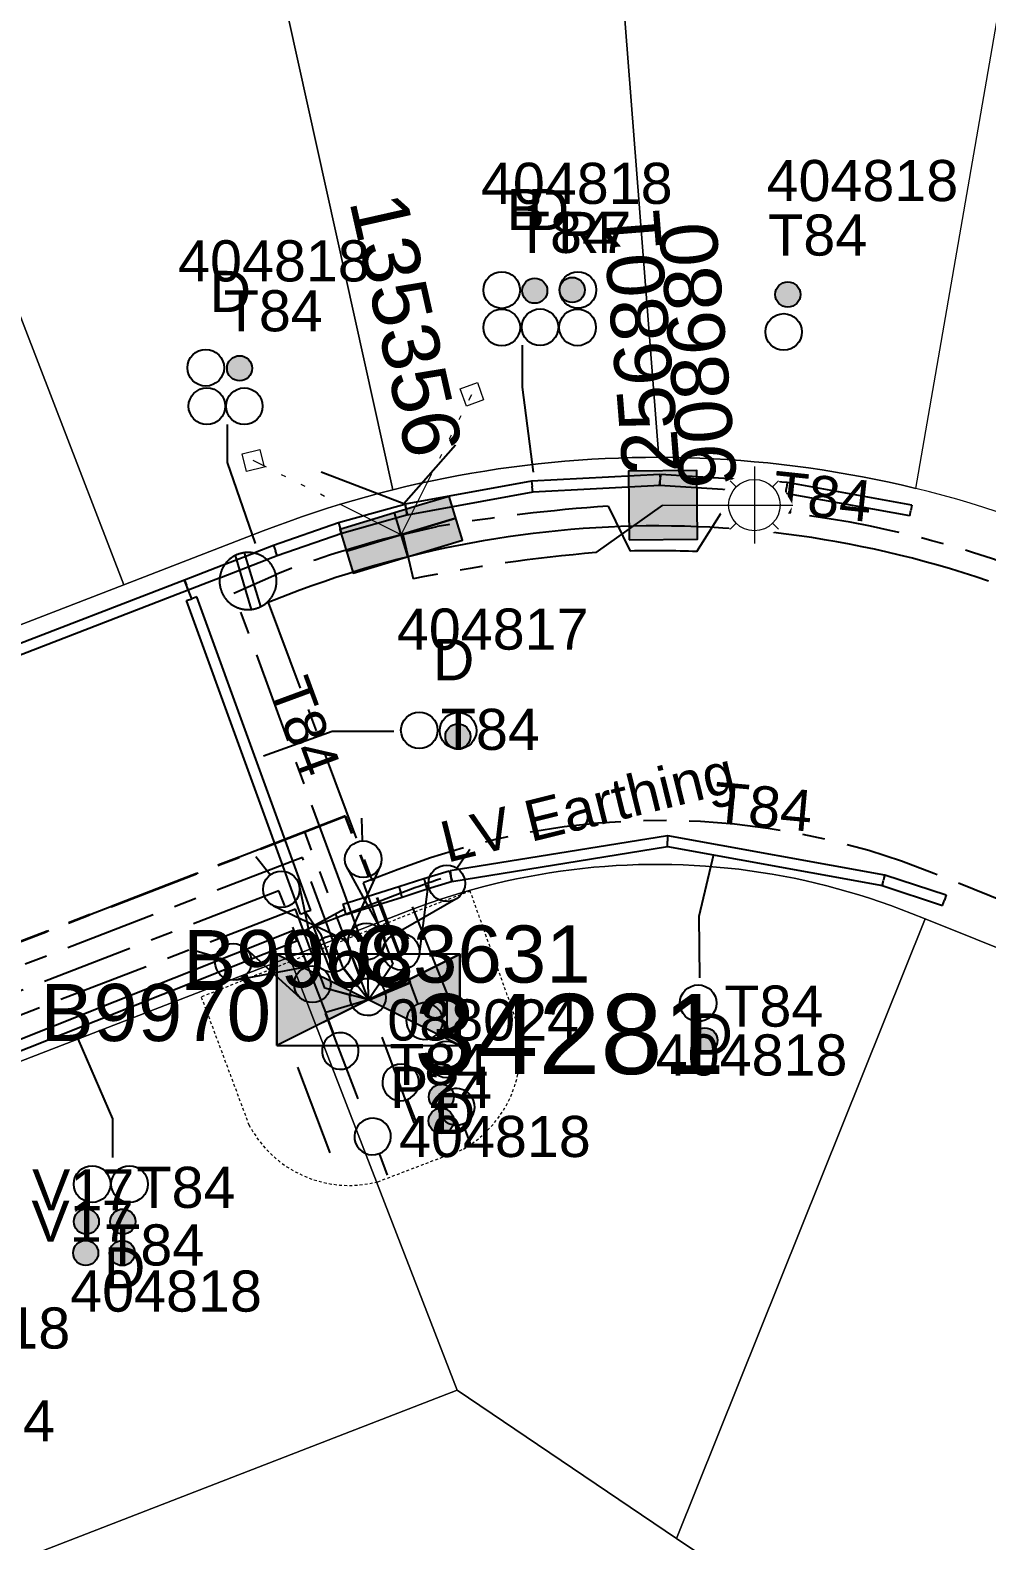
# Model space of a CAD drawing. Header units: metres. Extents: x 0 to 311631, y 0 to 6270612.
# Drawn here: x 311256.8 to 311298.6, y 6269902.9 to 6269969 of the extents above; entities that cross this region are included whole.
import ezdxf
from ezdxf.enums import TextEntityAlignment as Align

# ---------------------------------------------------------------- set-up
doc = ezdxf.new("R2010")
doc.units = ezdxf.units.M
for name, pattern in [('Cable Exist UG', [7, 4, -1, 1, -1]), ('DASHED', [19.05, 12.7, -6.35]), ('HIDDEN2', [0.1875, 0.125, -0.0625]), ('PHANTOMX2', [6.6, 3, -0.75, 0.2, -0.75, 0.2, -0.75, 0.2, -0.75])]:
    doc.linetypes.add(name, pattern=pattern)
doc.layers.get('0').update_dxf_attribs({"color": 6})
for name, color, linetype, lineweight in [('_User Miscellaneous1', 30, 'Continuous', 13), ('_User_HV_Exist', 1, 'Continuous', 35), ('Cadastre Land Parcels_SP_EXT', 118, 'Continuous', 15), ('Cadastre Other Property_SP_EXT', 138, 'DASHED', 15), ('Cadastre Roads_SP_EXT', 218, 'Continuous', 15), ('Mains_HV_EXT', 13, 'Continuous', 25), ('Mains_LV_EXT', 163, 'Continuous', 25), ('Mains_LV_SL_EXT', 135, 'Continuous', 25), ('Services_SP_EXT', 42, 'PHANTOMX2', 20), ('Services_SP_MOD', 3, 'PHANTOMX2', 20)]:
    doc.layers.add(name, color=color, linetype=linetype, lineweight=lineweight)
for name, color, linetype in [('Duct_SP_EXT', 30, 'Continuous'), ('Equip_HV_EXT', 7, 'Continuous'), ('Equip_LV_EXT', 7, 'Continuous'), ('Sub_SP_EXT', 7, 'Continuous'), ('SupportsUG_SP_LV_EXT', 7, 'Continuous'), ('SupportsUG_SP_LV_SL_EXT', 7, 'Continuous'), ('Trench_SP_EXT', 7, 'Continuous')]:
    doc.layers.add(name, color=color, linetype=linetype)
doc.styles.add('COLUMN_LABEL', font='arial.ttf', dxfattribs={"height": 2})
doc.styles.add('iecARIAL', font='arial.ttf', dxfattribs={"height": 2})
doc.styles.add('POLE_LABEL', font='arial.ttf', dxfattribs={"height": 2})
doc.styles.add('SL_LABEL', font='arial.ttf', dxfattribs={"height": 2})
doc.styles.get("Standard").update_dxf_attribs({"font": 'arial.ttf'})
doc.styles.add('SWITCH_LABEL', font='arial.ttf', dxfattribs={"height": 2})
doc.linetypes.add('Cable E UG', pattern='A,5,-0.1,["E",Standard,S=1.5,R=0,X=0,Y=-0.75],-1.45', length=6.55)

# ---------------------------------------------------------------- blocks, each defined once
blk = doc.blocks.new('SUB_PADMOUNT_EXT')
at = {"ltscale": 10}
h = blk.add_hatch(color=256, dxfattribs=at)
h.dxf.hatch_style = 1
h.paths.add_polyline_path([(4, -2), (0, 0), (4, 2)])
h.paths.add_polyline_path([(-4, -2), (-4, 2), (0, 0)])
blk.add_line((4, 2), (-4, -2))
blk.add_lwpolyline([(-4, -2), (4, -2), (4, 2), (-4, 2)], close=True)
at = {"ltscale": 10, "flags": 128}
for points in [[(-4, -2), (-4, 2), (0, 0)], [(4, -2), (0, 0), (4, 2)]]:
    blk.add_lwpolyline(points, close=True, dxfattribs=at)
at = {"flags": 8}
blk.add_attdef('ASSET_NUM', text='', height=2.5, dxfattribs=at).set_placement((0, 5), align=Align.MIDDLE_CENTER)
for tag, flags, p in [('STREET_CODE', 9, (1.5, 0)), ('OPERATING_VOLTAGE', 9, (1.5, -0.4)), ('ORIENTATION', 9, (1.5, -0.6)), ('NO_PHASES', 9, (1.5, -0.2)), ('OWNED_BY', 9, (1.5, -0.8)), ('OPERATED_BY', 9, (1.5, -1)), ('CONSTRUCTED_VOLTAGE', 9, (1.5, -1.4)), ('MAINTAINED_BY', 9, (1.5, -1.2)), ('SECONDARY_VOLTAGE', 9, (1.5, -1.6)), ('STATE', 9, (1.5, -1.8)), ('PARENT', 9, (1.5, -2)), ('SUBSTATION_TYPE', 9, (1.5, -2.2)), ('USAGE', 9, (1.5, -2.4)), ('LEGEND', 9, (1.5, -2.6)), ('SUBURB', 9, (1.5, -2.8)), ('STREETNAME', 9, (1.5, -3)), ('LOCATION', 9, (1.5, -3.2)), ('NOTES', 9, (1.5, -3.4)), ('Z', 1, (1.5, -3.6))]:
    blk.add_attdef(tag, text='', height=0.2, dxfattribs=dict(flags=flags)).set_placement(p, align=Align.MIDDLE_LEFT)
blk = doc.blocks.new('COLUMN_EXT')
blk.add_hatch(color=256).paths.add_polyline_path([(1.5, -1.5), (1.5, 1.5), (-1.5, 1.5), (-1.5, -1.5)])
blk.add_lwpolyline([(1.5, 1.5), (-1.5, 1.5), (-1.5, -1.5), (1.5, -1.5)], close=True)
at = {"flags": 9}
for tag, p in [('NOTES', (-1.813, 2)), ('STREETNAME', (-1.813, 1.6)), ('LOCATION', (-1.813, 1.4)), ('SUBURB', (-1.813, 1.8)), ('OWNED_BY', (-1.813, 0.6)), ('LEGEND', (-1.813, 1.2)), ('USAGE', (-1.813, 1)), ('STATE', (-1.813, 0.8)), ('COLUMN_TYPE', (-1.813, 0.4))]:
    blk.add_attdef(tag, text='', height=0.2, rotation=180, dxfattribs=at).set_placement(p, align=Align.MIDDLE_LEFT)
at = {"flags": 1}
blk.add_attdef('Z', (-1.813, 2.351), '', height=0.2, rotation=180, dxfattribs=at)
at = {"flags": 9}
for tag, style, p in [('STRUCTURE_PLANT_NUMBER', 'POLE_LABEL', (-1.813, -0.031)), ('STREET_CODE', 'COLUMN_LABEL', (-1.813, 0.2))]:
    blk.add_attdef(tag, text='', height=0.2, rotation=180, dxfattribs=dict(at, style=style)).set_placement(p, align=Align.MIDDLE_LEFT)
at = {"style": 'COLUMN_LABEL', "width": 0.9, "flags": 8}
blk.add_attdef('ASSET_NUM', text='', height=2, rotation=270, dxfattribs=at).set_placement((2, -4), align=Align.MIDDLE_LEFT)
blk = doc.blocks.new('PILLAR_EXT')
blk.add_hatch(color=256).paths.add_polyline_path([(-2.5, 1), (-2.5, -1), (2.5, -1), (2.5, 1)])
for p, q in [((0, 1), (0, -1)), ((-2.5, 0), (2.5, 0))]:
    blk.add_line(p, q)
at = {"ltscale": 10}
blk.add_line((2.5, 0), (-2.5, 0), dxfattribs=at)
blk.add_lwpolyline([(-2.5, -1), (-1.25, -1), (1.25, -1), (2.5, -1), (2.5, 1), (-2.5, 1)], close=True)
at = {"width": 0.9, "flags": 8}
blk.add_attdef('ASSET_NUM', text='', height=2, rotation=90, dxfattribs=at).set_placement((-2, 4), align=Align.MIDDLE_LEFT)
for tag, p, flags in [('OWNED_BY', (0, -0.2), 9), ('STATE', (0, -0.4), 9), ('SUPPORT_TYPE', (0, -0.6), 9), ('USAGE', (0, -0.8), 9), ('LEGEND', (0, -1), 9), ('LOCATION', (0, -1.2), 9), ('NOTES', (0, -1.4), 9), ('STREETNAME', (0, -1.8), 9), ('SUBURB', (0, -2), 1), ('PARENT', (0, -1.6), 9)]:
    blk.add_attdef(tag, p, '', height=0.2, dxfattribs=dict(flags=flags))
blk = doc.blocks.new('DUCT_EXT')
blk.add_circle((0, 0.8), 0.8)
at = {"flags": 1}
blk.add_attdef('Z', (0, 0), '', height=0.2, dxfattribs=at)
at = {"flags": 9}
for tag, p in [('DUCT_CODE', (0, 0)), ('XSECT_TYPE', (0, -0.2)), ('STATE', (0, -0.6)), ('FB_REFERENCE', (0, -0.4)), ('NOTES', (0, -0.8))]:
    blk.add_attdef(tag, text='', height=0.2, dxfattribs=at).set_placement(p, align=Align.MIDDLE_LEFT)
blk = doc.blocks.new('CCP_EXT')
at = {"flags": 9}
for tag, p in [('OWNED_BY', (0, -1)), ('USAGE', (0, -1.2)), ('LEGEND', (0, -1.4)), ('STATE', (0, -1.8)), ('LIFE_SUPPORT', (0, -1.6)), ('NOTES', (0, -2))]:
    blk.add_attdef(tag, text='', height=0.2, dxfattribs=at).set_placement(p, align=Align.MIDDLE_LEFT)
blk.add_wipeout([(0, 0.566), (0.566, 0), (0, -0.566), (-0.566, 0)])
blk.add_lwpolyline([(-0.566, 0), (0, 0.566), (0.566, 0), (0, -0.566), (-0.566, 0)])
at = {"flags": 1}
blk.add_attdef('Z', (0, 0), '', height=0.2, dxfattribs=at)
at = {"flags": 9}
for tag, p in [('CCP_TYPE', (0, 0)), ('OPERATING_VOLTAGE', (0, -0.6)), ('CONSTRUCTED_VOLTAGE', (0, -0.2)), ('NO_PHASES', (0, -0.4)), ('ORIENTATION', (0, -0.8))]:
    blk.add_attdef(tag, text='', height=0.2, dxfattribs=at).set_placement(p, align=Align.MIDDLE_LEFT)
blk = doc.blocks.new('LV_UG_DFUSE_CLOSED_EXT')
for points in [[(5.04, 0.726), (2.156, -0.717)], [(5.049, -0.707), (2.156, 0.717)], [(1, 0), (0, 0)], [(6.2, 0.013), (7.2, 0.013)]]:
    blk.add_lwpolyline(points)
for centre in [(1.8, 0), (5.4, 0.011)]:
    blk.add_circle(centre, 0.8)
at = {"flags": 9}
for tag, p in [('ACTUAL_STATUS', (0, 0)), ('OPERATING_VOLTAGE', (0, -0.6)), ('CONSTRUCTED_VOLTAGE', (0, -0.2)), ('NO_PHASES', (0, -0.4)), ('ORIENTATION', (0, -0.8)), ('STATE', (0, -1)), ('SWITCH_TYPE', (0, -1.2)), ('USAGE', (0, -1.4)), ('NOTES', (0, -1.6))]:
    blk.add_attdef(tag, text='', height=0.2, dxfattribs=at).set_placement(p, align=Align.MIDDLE_LEFT)
at = {"flags": 1}
blk.add_attdef('Z', (0, 0), '', height=0.2, dxfattribs=at)
blk = doc.blocks.new('LV_UG_LINKS_CLOSED_EXT')
at = {"layer": 'Equip_LV_EXT'}
for tag, flags, p in [('ACTUAL_STATUS', 9, (3, -2)), ('OPERATING_VOLTAGE', 9, (3, -2.6)), ('CONSTRUCTED_VOLTAGE', 9, (3, -2.2)), ('NO_PHASES', 9, (3, -2.4)), ('ORIENTATION', 9, (3, -2.8)), ('STATE', 9, (3, -3)), ('SWITCH_TYPE', 9, (3, -3.2)), ('USAGE', 9, (3, -3.4)), ('OWNED_BY', 9, (3, -3.8)), ('OPERATED_BY', 9, (3, -4)), ('NOTES', 9, (3, -3.6)), ('TYPE', 9, (3, -4.6)), ('MAINTAINED_BY', 9, (3, -4.2)), ('NUMBER_OF_PHASES', 9, (3, -4.4)), ('Z', 1, (3, -4.8))]:
    blk.add_attdef(tag, text='', height=0.2, dxfattribs=dict(at, flags=flags)).set_placement(p, align=Align.MIDDLE_LEFT)
blk.add_wipeout([(4, 1.25), (3.969, 1.25), (3.939, 1.248), (3.908, 1.247), (3.877, 1.244), (3.847, 1.241), (3.817, 1.236), (3.786, 1.232), (3.756, 1.226), (3.726, 1.22), (3.696, 1.213), (3.667, 1.205), (3.637, 1.196), (3.608, 1.187), (3.579, 1.177), (3.55, 1.166), (3.522, 1.155), (3.493, 1.143), (3.466, 1.13), (3.438, 1.117), (3.411, 1.102), (3.384, 1.088), (3.357, 1.072), (3.331, 1.056), (3.306, 1.039), (3.28, 1.022), (3.255, 1.004), (3.231, 0.985), (3.207, 0.966), (3.184, 0.947), (3.161, 0.926), (3.138, 0.905), (3.116, 0.884), (3.095, 0.862), (3.074, 0.839), (3.053, 0.816), (3.034, 0.793), (3.015, 0.769), (2.996, 0.745), (2.978, 0.72), (2.961, 0.694), (2.944, 0.669), (2.928, 0.643), (2.912, 0.616), (2.898, 0.589), (2.883, 0.562), (2.87, 0.534), (2.857, 0.507), (2.845, 0.478), (2.834, 0.45), (2.823, 0.421), (2.813, 0.392), (2.804, 0.363), (2.795, 0.333), (2.787, 0.304), (2.78, 0.274), (2.774, 0.244), (2.768, 0.214), (2.764, 0.183), (2.759, 0.153), (2.756, 0.123), (2.753, 0.092), (2.752, 0.061), (2.75, 0.031), (2.75, 0), (2.75, -0.031), (2.752, -0.061), (2.753, -0.092), (2.756, -0.123), (2.759, -0.153), (2.764, -0.183), (2.768, -0.214), (2.774, -0.244), (2.78, -0.274), (2.787, -0.304), (2.795, -0.333), (2.804, -0.363), (2.813, -0.392), (2.823, -0.421), (2.834, -0.45), (2.845, -0.478), (2.857, -0.507), (2.87, -0.534), (2.883, -0.562), (2.898, -0.589), (2.912, -0.616), (2.928, -0.643), (2.944, -0.669), (2.961, -0.694), (2.978, -0.72), (2.996, -0.745), (3.015, -0.769), (3.034, -0.793), (3.053, -0.816), (3.074, -0.839), (3.095, -0.862), (3.116, -0.884), (3.138, -0.905), (3.161, -0.926), (3.184, -0.947), (3.207, -0.966), (3.231, -0.985), (3.255, -1.004), (3.28, -1.022), (3.306, -1.039), (3.331, -1.056), (3.357, -1.072), (3.384, -1.088), (3.411, -1.102), (3.438, -1.117), (3.466, -1.13), (3.493, -1.143), (3.522, -1.155), (3.55, -1.166), (3.579, -1.177), (3.608, -1.187), (3.637, -1.196), (3.667, -1.205), (3.696, -1.213), (3.726, -1.22), (3.756, -1.226), (3.786, -1.232), (3.817, -1.236), (3.847, -1.241), (3.877, -1.244), (3.908, -1.247), (3.939, -1.248), (3.969, -1.25), (4, -1.25), (4.031, -1.25), (4.061, -1.248), (4.092, -1.247), (4.123, -1.244), (4.153, -1.241), (4.183, -1.236), (4.214, -1.232), (4.244, -1.226), (4.274, -1.22), (4.304, -1.213), (4.333, -1.205), (4.363, -1.196), (4.392, -1.187), (4.421, -1.177), (4.45, -1.166), (4.478, -1.155), (4.507, -1.143), (4.534, -1.13), (4.562, -1.117), (4.589, -1.102), (4.616, -1.088), (4.643, -1.072), (4.669, -1.056), (4.694, -1.039), (4.72, -1.022), (4.745, -1.004), (4.769, -0.985), (4.793, -0.966), (4.816, -0.947), (4.839, -0.926), (4.862, -0.905), (4.884, -0.884), (4.905, -0.862), (4.926, -0.839), (4.947, -0.816), (4.966, -0.793), (4.985, -0.769), (5.004, -0.745), (5.022, -0.72), (5.039, -0.694), (5.056, -0.669), (5.072, -0.643), (5.088, -0.616), (5.102, -0.589), (5.117, -0.562), (5.13, -0.534), (5.143, -0.507), (5.155, -0.478), (5.166, -0.45), (5.177, -0.421), (5.187, -0.392), (5.196, -0.363), (5.205, -0.333), (5.213, -0.304), (5.22, -0.274), (5.226, -0.244), (5.232, -0.214), (5.236, -0.183), (5.241, -0.153), (5.244, -0.123), (5.247, -0.092), (5.248, -0.061), (5.25, -0.031), (5.25, 0), (5.25, 0.031), (5.248, 0.061), (5.247, 0.092), (5.244, 0.123), (5.241, 0.153), (5.236, 0.183), (5.232, 0.214), (5.226, 0.244), (5.22, 0.274), (5.213, 0.304), (5.205, 0.333), (5.196, 0.363), (5.187, 0.392), (5.177, 0.421), (5.166, 0.45), (5.155, 0.478), (5.143, 0.507), (5.13, 0.534), (5.117, 0.562), (5.102, 0.589), (5.088, 0.616), (5.072, 0.643), (5.056, 0.669), (5.039, 0.694), (5.022, 0.72), (5.004, 0.745), (4.985, 0.769), (4.966, 0.793), (4.947, 0.816), (4.926, 0.839), (4.905, 0.862), (4.884, 0.884), (4.862, 0.905), (4.839, 0.926), (4.816, 0.947), (4.793, 0.966), (4.769, 0.985), (4.745, 1.004), (4.72, 1.022), (4.694, 1.039), (4.669, 1.056), (4.643, 1.072), (4.616, 1.088), (4.589, 1.102), (4.562, 1.117), (4.534, 1.13), (4.507, 1.143), (4.478, 1.155), (4.45, 1.166), (4.421, 1.177), (4.392, 1.187), (4.363, 1.196), (4.333, 1.205), (4.304, 1.213), (4.274, 1.22), (4.244, 1.226), (4.214, 1.232), (4.183, 1.236), (4.153, 1.241), (4.123, 1.244), (4.092, 1.247), (4.061, 1.248), (4.031, 1.25)]).dxf.layer = 'Equip_LV_EXT'
for p, q in [((3.792, 1.232), (3.792, -1.232)), ((4.208, 1.232), (4.208, -1.232))]:
    blk.add_line(p, q, dxfattribs=at)
at = {"layer": 'Equip_LV_EXT', "flags": 128}
blk.add_lwpolyline([(4, 1.25), (3.969, 1.25), (3.939, 1.248), (3.908, 1.247), (3.877, 1.244), (3.847, 1.241), (3.817, 1.236), (3.786, 1.232), (3.756, 1.226), (3.726, 1.22), (3.696, 1.213), (3.667, 1.205), (3.637, 1.196), (3.608, 1.187), (3.579, 1.177), (3.55, 1.166), (3.522, 1.155), (3.493, 1.143), (3.466, 1.13), (3.438, 1.117), (3.411, 1.102), (3.384, 1.088), (3.357, 1.072), (3.331, 1.056), (3.306, 1.039), (3.28, 1.022), (3.255, 1.004), (3.231, 0.985), (3.207, 0.966), (3.184, 0.947), (3.161, 0.926), (3.138, 0.905), (3.116, 0.884), (3.095, 0.862), (3.074, 0.839), (3.053, 0.816), (3.034, 0.793), (3.015, 0.769), (2.996, 0.745), (2.978, 0.72), (2.961, 0.694), (2.944, 0.669), (2.928, 0.643), (2.912, 0.616), (2.898, 0.589), (2.883, 0.562), (2.87, 0.534), (2.857, 0.507), (2.845, 0.478), (2.834, 0.45), (2.823, 0.421), (2.813, 0.392), (2.804, 0.363), (2.795, 0.333), (2.787, 0.304), (2.78, 0.274), (2.774, 0.244), (2.768, 0.214), (2.764, 0.183), (2.759, 0.153), (2.756, 0.123), (2.753, 0.092), (2.752, 0.061), (2.75, 0.031), (2.75, 0), (2.75, -0.031), (2.752, -0.061), (2.753, -0.092), (2.756, -0.123), (2.759, -0.153), (2.764, -0.183), (2.768, -0.214), (2.774, -0.244), (2.78, -0.274), (2.787, -0.304), (2.795, -0.333), (2.804, -0.363), (2.813, -0.392), (2.823, -0.421), (2.834, -0.45), (2.845, -0.478), (2.857, -0.507), (2.87, -0.534), (2.883, -0.562), (2.898, -0.589), (2.912, -0.616), (2.928, -0.643), (2.944, -0.669), (2.961, -0.694), (2.978, -0.72), (2.996, -0.745), (3.015, -0.769), (3.034, -0.793), (3.053, -0.816), (3.074, -0.839), (3.095, -0.862), (3.116, -0.884), (3.138, -0.905), (3.161, -0.926), (3.184, -0.947), (3.207, -0.966), (3.231, -0.985), (3.255, -1.004), (3.28, -1.022), (3.306, -1.039), (3.331, -1.056), (3.357, -1.072), (3.384, -1.088), (3.411, -1.102), (3.438, -1.117), (3.466, -1.13), (3.493, -1.143), (3.522, -1.155), (3.55, -1.166), (3.579, -1.177), (3.608, -1.187), (3.637, -1.196), (3.667, -1.205), (3.696, -1.213), (3.726, -1.22), (3.756, -1.226), (3.786, -1.232), (3.817, -1.236), (3.847, -1.241), (3.877, -1.244), (3.908, -1.247), (3.939, -1.248), (3.969, -1.25), (4, -1.25), (4.031, -1.25), (4.061, -1.248), (4.092, -1.247), (4.123, -1.244), (4.153, -1.241), (4.183, -1.236), (4.214, -1.232), (4.244, -1.226), (4.274, -1.22), (4.304, -1.213), (4.333, -1.205), (4.363, -1.196), (4.392, -1.187), (4.421, -1.177), (4.45, -1.166), (4.478, -1.155), (4.507, -1.143), (4.534, -1.13), (4.562, -1.117), (4.589, -1.102), (4.616, -1.088), (4.643, -1.072), (4.669, -1.056), (4.694, -1.039), (4.72, -1.022), (4.745, -1.004), (4.769, -0.985), (4.793, -0.966), (4.816, -0.947), (4.839, -0.926), (4.862, -0.905), (4.884, -0.884), (4.905, -0.862), (4.926, -0.839), (4.947, -0.816), (4.966, -0.793), (4.985, -0.769), (5.004, -0.745), (5.022, -0.72), (5.039, -0.694), (5.056, -0.669), (5.072, -0.643), (5.088, -0.616), (5.102, -0.589), (5.117, -0.562), (5.13, -0.534), (5.143, -0.507), (5.155, -0.478), (5.166, -0.45), (5.177, -0.421), (5.187, -0.392), (5.196, -0.363), (5.205, -0.333), (5.213, -0.304), (5.22, -0.274), (5.226, -0.244), (5.232, -0.214), (5.236, -0.183), (5.241, -0.153), (5.244, -0.123), (5.247, -0.092), (5.248, -0.061), (5.25, -0.031), (5.25, 0), (5.25, 0.031), (5.248, 0.061), (5.247, 0.092), (5.244, 0.123), (5.241, 0.153), (5.236, 0.183), (5.232, 0.214), (5.226, 0.244), (5.22, 0.274), (5.213, 0.304), (5.205, 0.333), (5.196, 0.363), (5.187, 0.392), (5.177, 0.421), (5.166, 0.45), (5.155, 0.478), (5.143, 0.507), (5.13, 0.534), (5.117, 0.562), (5.102, 0.589), (5.088, 0.616), (5.072, 0.643), (5.056, 0.669), (5.039, 0.694), (5.022, 0.72), (5.004, 0.745), (4.985, 0.769), (4.966, 0.793), (4.947, 0.816), (4.926, 0.839), (4.905, 0.862), (4.884, 0.884), (4.862, 0.905), (4.839, 0.926), (4.816, 0.947), (4.793, 0.966), (4.769, 0.985), (4.745, 1.004), (4.72, 1.022), (4.694, 1.039), (4.669, 1.056), (4.643, 1.072), (4.616, 1.088), (4.589, 1.102), (4.562, 1.117), (4.534, 1.13), (4.507, 1.143), (4.478, 1.155), (4.45, 1.166), (4.421, 1.177), (4.392, 1.187), (4.363, 1.196), (4.333, 1.205), (4.304, 1.213), (4.274, 1.22), (4.244, 1.226), (4.214, 1.232), (4.183, 1.236), (4.153, 1.241), (4.123, 1.244), (4.092, 1.247), (4.061, 1.248), (4.031, 1.25)], close=True, dxfattribs=at)
blk = doc.blocks.new('SWG_HOLEC_SU_EXT')
blk.add_line((1.8, -2), (5.8, -2))
for points in [[(1.8, -0.8, 1), (1.8, 0.8, 1)], [(5.8, -0.8, 1), (5.8, 0.8, 1)]]:
    blk.add_lwpolyline(points, format="xyb", close=True)
for points in [[(1, 0), (0, 0)], [(6.6, 0), (7.6, 0)]]:
    blk.add_lwpolyline(points)
at = {"style": 'SWITCH_LABEL', "flags": 8}
blk.add_attdef('ASSET_NUM', text='', height=2.5, rotation=179.95437, dxfattribs=at).set_placement((-2.4, 0), align=Align.MIDDLE_LEFT)
at = {"flags": 1}
blk.add_attdef('Z', (0, 0), '', height=0.2, dxfattribs=at)
at = {"flags": 9}
for tag, p in [('ACTUAL_STATUS', (0, -0.4)), ('CONSTRUCTED_VOLTAGE', (0, -0.6)), ('OPERATING_VOLTAGE', (0, -1)), ('ORIENTATION', (0, -1.2)), ('OWNED_BY', (0, -1.4)), ('NO_PHASES', (0, -0.8)), ('STATE', (0, -1.8)), ('SWITCH_TYPE', (0, -2)), ('PARENT', (0, -1.6)), ('STREETNAME', (0, -2.6)), ('USAGE', (0, -2.2)), ('LOCATION', (0, -2.4)), ('SUBURB', (0, -2.8)), ('NOTES', (0, -3))]:
    blk.add_attdef(tag, text='', height=0.2, dxfattribs=at).set_placement(p, align=Align.MIDDLE_LEFT)
at = {"style": 'SWITCH_LABEL', "flags": 9}
blk.add_attdef('STREET_CODE', text='', height=0.2, dxfattribs=at).set_placement((0, -0.2), align=Align.MIDDLE_LEFT)
blk = doc.blocks.new('CABLE_LARGE_EXT')
h = blk.add_hatch(color=256)
edge = h.paths.add_edge_path()
edge.add_arc((0, 0.55), 0.55, 0, 360)
blk.add_circle((0, 0.55), 0.55)
at = {"flags": 1}
blk.add_attdef('Z', (0, 0), '', height=0.2, dxfattribs=at)
at = {"flags": 9}
for tag, p in [('COND_CODE', (0, 0)), ('XSECT_SIZE', (0, -0.6)), ('STATE', (0, -0.4)), ('FB_REFERENCE', (0, -0.2)), ('NOTES', (0, -0.8))]:
    blk.add_attdef(tag, text='', height=0.2, dxfattribs=at).set_placement(p, align=Align.MIDDLE_LEFT)
blk = doc.blocks.new('SL_LANTERN_EXT')
at = {"flags": 9}
for tag, p in [('LRATECODE', (-7.4, 0)), ('LOUTREACHVOCAB', (-7.2, 0)), ('LOUTREACH', (-7, 0)), ('LANTNUMBER', (-6.6, 0)), ('LNEW', (-6.4, 0)), ('LMASTVOCAB', (-6.2, 0)), ('LMAST', (-6, 0)), ('LLAMPVOCAB', (-5.8, 0)), ('LLAMP', (-5.6, 0)), ('LEXIST', (-5.4, 0)), ('LCHARGE3PERCENT', (-5.2, 0)), ('LCHARGE3', (-5, 0)), ('LCHARGE2PERCENT', (-4.8, 0)), ('LCHARGE2', (-4.6, 0)), ('LCHARGE1PERCENT', (-4.4, 0)), ('LCHARGE1', (-4.2, 0)), ('LCATEGORY', (-4, 0)), ('LBRACKETVOCAB', (-3.8, 0)), ('LBRACKET', (-3.6, 0)), ('LKINGHEIGHT', (-3.4, 0)), ('CREPLACE', (-3.2, 0)), ('CREMOVE', (-3, 0)), ('CNUMBER', (-2.8, 0)), ('CNEW', (-2.6, 0)), ('CEXIST', (-2.4, 0)), ('USAGE', (-2.2, 0)), ('STATE', (-2, 0)), ('OWNED_BY', (-1.8, 0)), ('ORIENTATION', (-1.6, 0)), ('OPERATING_VOLTAGE', (-1.4, 0)), ('NO_PHASES', (-1.2, 0)), ('LANTERN_TYPE', (-1, 0)), ('LANTERN_PURPOSE', (-0.8, 0)), ('CONTROL_TYPE', (-0.6, 0)), ('CONSTRUCTED_VOLTAGE', (-0.4, 0))]:
    blk.add_attdef(tag, text='', height=0.001, rotation=270, dxfattribs=at).set_placement(p, align=Align.MIDDLE_LEFT)
at = {"style": 'SL_LABEL', "flags": 9}
blk.add_attdef('STREET_CODE', text='', height=0.001, rotation=270, dxfattribs=at).set_placement((0.001, 0), align=Align.MIDDLE_LEFT)
at = {"flags": 1}
blk.add_attdef('Z', (0, 0), '', height=0.001, rotation=270, dxfattribs=at)
at = {"width": 0.9}
blk.add_attdef('LNUMBER', text='', height=1, dxfattribs=at).set_placement((7, -1), align=Align.MIDDLE_LEFT)
at = {"flags": 9}
for tag, p in [('LREMOVE', (0, -7.6)), ('LREPLACE', (0, -7.8)), ('LTYPE', (0, -8)), ('LTYPEVOCAB', (0, -8.2)), ('LEGEND', (0, -8.4)), ('SUBURB', (0, -8.6)), ('STREETNAME', (0, -8.8)), ('LOCATION', (0, -9)), ('NOTES', (0, -9.2)), ('MAINTAINED_BY', (0, -9.863))]:
    blk.add_attdef(tag, text='', height=0.001, dxfattribs=at).set_placement(p, align=Align.MIDDLE_LEFT)
blk.add_attdef('OPERATED_BY', (0, -9.607), '', height=0.001, dxfattribs=at)
blk.add_wipeout([(5.688, 0), (5.061, -1.061), (4, -1.688), (2.939, -1.061), (2.313, 0), (2.939, 1.061), (4, 1.687), (5.061, 1.061)])
for p, q in [((4, 1.687), (4, 0)), ((2.939, 1.061), (3.205, 0.795)), ((5.061, 1.061), (4.795, 0.795)), ((0, 0), (4, 0)), ((4, 0), (5.688, 0)), ((4, 0), (4, -1.688)), ((2.939, -1.061), (3.205, -0.795)), ((5.061, -1.061), (4.795, -0.795))]:
    blk.add_line(p, q)
blk.add_circle((4, 0), 1.125)

msp = doc.modelspace()

# ---------------------------------------------------------------- linework, layer by layer
at = {"layer": 'Cadastre Land Parcels_SP_EXT', "linetype": 'Continuous'}
for points in [[(311266.017, 6269978.802), (311272.645, 6269948.878), (311273.217, 6269949.016), (311273.789, 6269949.147), (311274.364, 6269949.272), (311274.941, 6269949.389), (311275.519, 6269949.5), (311276.097, 6269949.603), (311276.677, 6269949.7), (311277.259, 6269949.789), (311277.842, 6269949.871), (311278.424, 6269949.945), (311279.008, 6269950.013), (311279.593, 6269950.074), (311280.179, 6269950.127), (311280.766, 6269950.172), (311281.352, 6269950.212), (311281.939, 6269950.243), (311282.527, 6269950.268), (311283.116, 6269950.284), (311283.703, 6269950.295), (311284.291, 6269950.298), (311281.847, 6269981.685)], [(311281.847, 6269981.685), (311284.291, 6269950.298), (311284.889, 6269950.293), (311285.486, 6269950.28), (311286.084, 6269950.26), (311286.68, 6269950.233), (311287.276, 6269950.198), (311287.872, 6269950.157), (311288.468, 6269950.108), (311289.063, 6269950.051), (311289.657, 6269949.987), (311290.249, 6269949.914), (311290.842, 6269949.835), (311291.433, 6269949.749), (311292.024, 6269949.655), (311292.612, 6269949.554), (311293.201, 6269949.444), (311293.787, 6269949.329), (311294.37, 6269949.206), (311294.954, 6269949.075), (311295.535, 6269948.937), (311300.804, 6269979.295)]]:
    msp.add_lwpolyline(points, dxfattribs=at)
for points in [[(311266.973, 6269947.082), (311267.53, 6269947.293), (311268.089, 6269947.497), (311268.651, 6269947.695), (311269.215, 6269947.884), (311269.781, 6269948.067), (311270.35, 6269948.244), (311270.921, 6269948.413), (311271.493, 6269948.575), (311272.068, 6269948.729), (311272.645, 6269948.878), (311266.017, 6269978.802), (311264.907, 6269978.373), (311250.079, 6269972.64), (311254.585, 6269960.992), (311260.878, 6269944.725), (311266.973, 6269947.082)], [(311260.878, 6269944.725), (311254.585, 6269960.992), (311227.443, 6269950.502), (311232.293, 6269937.964), (311237.467, 6269935.678), (311260.878, 6269944.725)], [(311295.943, 6269930.104), (311295.353, 6269930.34), (311294.897, 6269930.519), (311294.439, 6269930.689), (311293.978, 6269930.853), (311293.513, 6269931.008), (311293.048, 6269931.156), (311292.579, 6269931.296), (311292.109, 6269931.43), (311291.636, 6269931.555), (311291.16, 6269931.673), (311290.683, 6269931.782), (311290.205, 6269931.885), (311289.724, 6269931.978), (311289.243, 6269932.065), (311288.76, 6269932.143), (311288.276, 6269932.213), (311287.791, 6269932.276), (311287.304, 6269932.331), (311286.817, 6269932.377), (311286.329, 6269932.416), (311285.841, 6269932.447), (311285.353, 6269932.471), (311284.863, 6269932.485), (311284.374, 6269932.492), (311283.885, 6269932.49), (311283.395, 6269932.482), (311282.906, 6269932.464), (311282.417, 6269932.439), (311281.929, 6269932.406), (311281.441, 6269932.366), (311280.954, 6269932.317), (311280.468, 6269932.26), (311279.984, 6269932.196), (311279.499, 6269932.122), (311279.017, 6269932.042), (311278.535, 6269931.954), (311278.056, 6269931.857), (311277.577, 6269931.753), (311277.101, 6269931.64), (311276.627, 6269931.522), (311276.154, 6269931.395), (311275.683, 6269931.259), (311275.216, 6269931.117), (311274.75, 6269930.967), (311274.286, 6269930.808), (311273.825, 6269930.643), (311273.367, 6269930.471), (311268.116, 6269928.44), (311275.456, 6269909.488), (311285.064, 6269903.01), (311295.943, 6269930.104)], [(311309.396, 6269924.712), (311295.943, 6269930.104), (311285.064, 6269903.01), (311288.079, 6269900.976), (311298.214, 6269896.856), (311309.396, 6269924.712)], [(311275.456, 6269909.488), (311268.116, 6269928.44), (311243.868, 6269919.061), (311241.579, 6269913.89), (311247.472, 6269898.666), (311275.456, 6269909.488)], [(311288.079, 6269900.976), (311285.064, 6269903.01), (311275.456, 6269909.488), (311247.472, 6269898.666), (311251.981, 6269887.018), (311288.079, 6269900.976)]]:
    msp.add_lwpolyline(points, close=True, dxfattribs=at)
at = {"layer": 'Cadastre Other Property_SP_EXT', "linetype": 'HIDDEN2'}
msp.add_lwpolyline([(311264.263, 6269926.69), (311266.343, 6269921.103), (311266.343, 6269921.103, 0.348145), (311271.989, 6269918.607), (311271.989, 6269918.607), (311275.733, 6269920.034), (311275.733, 6269920.034, 0.329603), (311278.11, 6269925.501), (311278.11, 6269925.501), (311276.03, 6269931.325), (311273.593, 6269930.401), (311264.263, 6269926.69)], format="xyb", close=True, dxfattribs=at)
at = {"layer": 'Cadastre Roads_SP_EXT', "linetype": 'Continuous'}
msp.add_lwpolyline([(311243.868, 6269919.061), (311268.116, 6269928.44), (311273.367, 6269930.471), (311273.825, 6269930.643), (311274.286, 6269930.808), (311274.75, 6269930.967), (311275.216, 6269931.117), (311275.683, 6269931.259), (311276.154, 6269931.395), (311276.627, 6269931.522), (311277.101, 6269931.64), (311277.577, 6269931.753), (311278.056, 6269931.857), (311278.535, 6269931.954), (311279.017, 6269932.042), (311279.499, 6269932.122), (311279.984, 6269932.196), (311280.468, 6269932.26), (311280.954, 6269932.317), (311281.441, 6269932.365), (311281.929, 6269932.406), (311282.417, 6269932.439), (311282.906, 6269932.464), (311283.395, 6269932.482), (311283.885, 6269932.49), (311284.374, 6269932.492), (311284.863, 6269932.485), (311285.353, 6269932.47), (311285.841, 6269932.447), (311286.329, 6269932.416), (311286.817, 6269932.377), (311287.304, 6269932.331), (311287.791, 6269932.276), (311288.276, 6269932.213), (311288.76, 6269932.143), (311289.243, 6269932.065), (311289.725, 6269931.978), (311290.205, 6269931.885), (311290.684, 6269931.782), (311291.16, 6269931.673), (311291.636, 6269931.555), (311292.109, 6269931.43), (311292.579, 6269931.296), (311293.048, 6269931.156), (311293.514, 6269931.008), (311293.978, 6269930.853), (311294.439, 6269930.689), (311294.897, 6269930.519), (311295.353, 6269930.34), (311295.943, 6269930.104), (311309.396, 6269924.712)], dxfattribs=at)
at = {"layer": 'Duct_SP_EXT'}
for p, q in [((311284.328, 6269949.548), (311278.717, 6269949.258)), ((311284.328, 6269949.548), (311284.34, 6269949.308)), ((311284.355, 6269949.548), (311284.34, 6269949.308)), ((311289.9, 6269949.2), (311284.355, 6269949.548)), ((311278.717, 6269949.258), (311273.191, 6269948.245)), ((311278.773, 6269948.78), (311273.278, 6269947.773)), ((311278.717, 6269949.258), (311278.745, 6269949.019)), ((311278.773, 6269948.78), (311278.745, 6269949.019)), ((311284.352, 6269949.068), (311278.773, 6269948.78)), ((311284.325, 6269949.069), (311284.34, 6269949.308)), ((311289.841, 6269948.723), (311284.325, 6269949.069)), ((311284.352, 6269949.068), (311284.34, 6269949.308)), ((311289.841, 6269948.723), (311289.871, 6269948.962)), ((311295.279, 6269947.733), (311289.841, 6269948.723)), ((311289.9, 6269949.2), (311289.871, 6269948.962)), ((311295.365, 6269948.206), (311289.9, 6269949.2)), ((311273.17, 6269948.24), (311270.27, 6269947.429)), ((311273.17, 6269948.24), (311273.234, 6269948.009)), ((311273.191, 6269948.245), (311273.234, 6269948.009)), ((311273.299, 6269947.778), (311273.234, 6269948.009)), ((311273.278, 6269947.773), (311273.234, 6269948.009)), ((311295.365, 6269948.206), (311295.322, 6269947.97)), ((311270.27, 6269947.429), (311270.342, 6269947.2)), ((311273.299, 6269947.778), (311270.414, 6269946.971)), ((311295.279, 6269947.733), (311295.322, 6269947.97)), ((311270.414, 6269946.971), (311270.342, 6269947.2)), ((311263.522, 6269944.93), (311238.416, 6269935.24)), ((311263.522, 6269944.93), (311263.609, 6269944.706)), ((311263.522, 6269944.93), (311263.609, 6269944.706)), ((311263.695, 6269944.482), (311263.609, 6269944.706)), ((311263.695, 6269944.482), (311263.609, 6269944.706)), ((311263.695, 6269944.482), (311238.589, 6269934.792)), ((311263.616, 6269944.03), (311263.842, 6269944.112)), ((311264.067, 6269944.194), (311263.842, 6269944.112)), ((311275.149, 6269932.219), (311284.67, 6269933.755)), ((311284.665, 6269933.268), (311284.667, 6269933.512)), ((311284.67, 6269933.755), (311284.667, 6269933.512)), ((311284.67, 6269933.755), (311294.16, 6269932.042)), ((311275.225, 6269931.746), (311284.665, 6269933.268)), ((311284.665, 6269933.268), (311294.075, 6269931.569)), ((311274.01, 6269931.877), (311275.117, 6269932.212)), ((311275.117, 6269932.212), (311275.187, 6269931.983)), ((311275.149, 6269932.219), (311275.187, 6269931.983)), ((311270.458, 6269930.759), (311272.913, 6269931.52)), ((311272.911, 6269931.519), (311274.01, 6269931.877)), ((311272.913, 6269931.52), (311272.911, 6269931.519)), ((311272.911, 6269931.519), (311272.984, 6269931.29)), ((311272.913, 6269931.52), (311272.984, 6269931.29)), ((311274.01, 6269931.877), (311274.082, 6269931.648)), ((311274.154, 6269931.419), (311274.082, 6269931.648)), ((311274.154, 6269931.419), (311275.256, 6269931.753)), ((311275.256, 6269931.753), (311275.187, 6269931.983)), ((311275.225, 6269931.746), (311275.187, 6269931.983)), ((311294.059, 6269931.572), (311294.118, 6269931.806)), ((311294.075, 6269931.569), (311294.059, 6269931.572)), ((311294.059, 6269931.572), (311296.71, 6269930.699)), ((311294.075, 6269931.569), (311294.118, 6269931.806)), ((311294.16, 6269932.042), (311294.118, 6269931.806)), ((311294.177, 6269932.039), (311294.118, 6269931.806)), ((311294.16, 6269932.042), (311294.177, 6269932.039)), ((311294.177, 6269932.039), (311296.86, 6269931.155)), ((311270.6, 6269930.301), (311273.055, 6269931.061)), ((311273.055, 6269931.061), (311272.984, 6269931.29)), ((311273.057, 6269931.062), (311272.984, 6269931.29)), ((311273.055, 6269931.061), (311273.057, 6269931.062)), ((311273.057, 6269931.062), (311274.154, 6269931.419)), ((311296.71, 6269930.699), (311296.785, 6269930.927)), ((311296.86, 6269931.155), (311296.785, 6269930.927)), ((311268.601, 6269930.315), (311268.826, 6269930.397)), ((311269.052, 6269930.479), (311268.826, 6269930.397)), ((311270.458, 6269930.759), (311270.529, 6269930.53)), ((311270.6, 6269930.301), (311270.529, 6269930.53)), ((311242.96, 6269919.526), (311268.264, 6269929.599)), ((311268.264, 6269929.599), (311268.353, 6269929.376)), ((311243.137, 6269919.08), (311268.442, 6269929.153)), ((311268.442, 6269929.153), (311268.353, 6269929.376))]:
    msp.add_line(p, q, dxfattribs=at)
for points in [[(311278.309, 6269955.198), (311278.311, 6269953.361), (311278.782, 6269949.656)], [(311265.399, 6269951.741), (311265.398, 6269950.065), (311266.618, 6269946.528)], [(311272.693, 6269938.301), (311269.993, 6269938.301), (311266.979, 6269937.224)], [(311286.085, 6269927.537), (311286.05, 6269930.224), (311286.699, 6269932.939)], [(311275.025, 6269925.167), (311275.025, 6269926.847), (311273.508, 6269930.633)], [(311260.392, 6269919.677), (311260.392, 6269921.358), (311258.867, 6269924.858)]]:
    msp.add_lwpolyline(points, dxfattribs=at)
at = {"layer": 'Mains_HV_EXT', "linetype": 'Cable E UG'}
msp.add_lwpolyline([(311272.359, 6269930.998), (311273.233, 6269931.335), (311273.233, 6269931.335, -0.012976), (311274.748, 6269931.875)], format="xyb", dxfattribs=at)
at = {"layer": 'Mains_HV_EXT', "linetype": 'Cable Exist UG'}
msp.add_lwpolyline([(311271.574, 6269926.572), (311269.713, 6269926.013), (311267.66, 6269931.329), (311267.66, 6269931.329), (311241.88, 6269921.388), (311240.848, 6269919.013), (311239.565, 6269916.16), (311239.565, 6269916.16), (311238.573, 6269913.922), (311244.884, 6269897.58), (311249.279, 6269886.2), (311249.279, 6269886.2), (311256.148, 6269868.415)], dxfattribs=at)
at = {"layer": 'Mains_HV_EXT', "linetype": 'Cable E UG'}
msp.add_lwpolyline([(311269.922, 6269927.867), (311269.179, 6269929.771), (311269.179, 6269929.771), (311272.359, 6269930.998)], dxfattribs=at)
at = {"layer": 'Mains_LV_EXT', "linetype": 'Cable Exist UG'}
for points in [[(311273.009, 6269946.911), (311274.584, 6269947.272), (311274.584, 6269947.272, -0.024231), (311282.075, 6269948.165), (311282.075, 6269948.165), (311283.037, 6269946.198), (311283.037, 6269946.198, -0.016604), (311285.945, 6269946.174), (311285.945, 6269946.174), (311287.177, 6269948.111), (311287.177, 6269948.111, -0.081555), (311301.479, 6269944.902), (311301.479, 6269944.902), (311305.19, 6269943.41), (311306.663, 6269942.817)], [(311310.382, 6269926.447), (311307.608, 6269927.562), (311307.608, 6269927.562), (311296.329, 6269932.099), (311296.329, 6269932.099, 0.189862), (311272.873, 6269932.268), (311272.873, 6269932.268), (311271.352, 6269931.681), (311272.644, 6269928.131), (311271.574, 6269926.572)]]:
    msp.add_lwpolyline(points, format="xyb", dxfattribs=at)
for points in [[(311271.574, 6269926.572), (311270.462, 6269927.992), (311268.69, 6269932.798), (311268.69, 6269932.798), (311241.133, 6269922.171), (311240.125, 6269919.895), (311238.639, 6269916.567), (311225.915, 6269911.414), (311225.915, 6269911.414), (311224.427, 6269915.023)], [(311271.574, 6269926.572), (311269.669, 6269927.08), (311268.382, 6269930.536), (311268.382, 6269930.536), (311242.626, 6269920.604), (311241.954, 6269919.086), (311240.726, 6269916.149), (311237.435, 6269914.095), (311237.435, 6269914.095), (311238.621, 6269911.022), (311240.696, 6269911.201), (311250.369, 6269886.153)]]:
    msp.add_lwpolyline(points, dxfattribs=at)
at = {"layer": 'Mains_LV_SL_EXT', "linetype": 'Cable Exist UG'}
msp.add_lwpolyline([(311273.079, 6269946.928), (311273.539, 6269944.981), (311273.539, 6269944.981, -0.028511), (311281.539, 6269946.134), (311281.539, 6269946.134), (311284.47, 6269948.21)], format="xyb", dxfattribs=at)
at = {"layer": 'Trench_SP_EXT', "linetype": 'Cable Exist UG'}
for points in [[(311275.39, 6269950.833), (311273.125, 6269948.263), (311269.508, 6269949.652)], [(311263.842, 6269944.112), (311263.513, 6269944.95)], [(311270.529, 6269930.53), (311268.504, 6269929.432)], [(311268.826, 6269930.397), (311269.478, 6269929.458), (311270.114, 6269927.71)]]:
    msp.add_lwpolyline(points, dxfattribs=at)

# ---------------------------------------------------------------- block references
at = {"layer": 'Duct_SP_EXT'}
for name, p, rotation in [('DUCT_EXT', (311276.613, 6269957.615), 270.0368209254381), ('CABLE_LARGE_EXT', (311278.308, 6269957.584), 270.0368209254381), ('DUCT_EXT', (311279.947, 6269957.618), 270.0368209254381), ('CABLE_LARGE_EXT', (311279.947, 6269957.618), 270.0368209254381), ('CABLE_LARGE_EXT', (311290.483, 6269957.422), 90.0000000000002), ('DUCT_EXT', (311276.614, 6269955.976), 270.0368209254381), ('DUCT_EXT', (311278.29, 6269955.988), 270.0368209254381), ('DUCT_EXT', (311279.931, 6269955.979), 270.0368209254381), ('DUCT_EXT', (311290.553, 6269955.783), 90.0000000000002), ('DUCT_EXT', (311263.658, 6269954.216), 269.9657774817926), ('CABLE_LARGE_EXT', (311265.388, 6269954.192), 269.9657774817926), ('DUCT_EXT', (311263.708, 6269952.536), 269.9657774817926), ('DUCT_EXT', (311265.345, 6269952.535), 269.9657774817926), ('DUCT_EXT', (311286.81, 6269926.42), 89.99150698655355), ('CABLE_LARGE_EXT', (311286.85, 6269924.796), 89.99150698655355), ('DUCT_EXT', (311274.196, 6269923.961), 269.9506984013176), ('CABLE_LARGE_EXT', (311274.219, 6269922.326), 269.9506984013176), ('CABLE_LARGE_EXT', (311274.212, 6269921.276), 269.9506984013176), ('DUCT_EXT', (311258.685, 6269918.507), 269.9506984013176), ('DUCT_EXT', (311260.322, 6269918.505), 269.9506984013176), ('CABLE_LARGE_EXT', (311258.683, 6269916.868), 269.9506984013176), ('CABLE_LARGE_EXT', (311260.28, 6269916.866), 269.9506984013176), ('CABLE_LARGE_EXT', (311258.655, 6269915.495), 269.9506984013176), ('CABLE_LARGE_EXT', (311260.252, 6269915.493), 269.9506984013176)]:
    msp.add_blockref(name, p, dxfattribs=dict(at, rotation=rotation))
for name, p in [('DUCT_EXT', (311273.803, 6269937.558)), ('DUCT_EXT', (311275.505, 6269937.537)), ('CABLE_LARGE_EXT', (311275.494, 6269937.542))]:
    msp.add_blockref(name, p, dxfattribs=at)
at = {"layer": 'Equip_HV_EXT'}
ref = msp.add_blockref('SWG_HOLEC_SU_EXT', (311270.909, 6269928.37), dxfattribs=dict(at, rotation=291.0032229427206))
ref.add_attrib('ASSET_NUM', 'B9968', dxfattribs={"layer": '0', "height": 2.5, "style": 'SWITCH_LABEL'}).set_placement((311268.51, 6269929.62), align=Align.TOP_CENTER)
ref = msp.add_blockref('SWG_HOLEC_SU_EXT', (311273.407, 6269927.321), dxfattribs=dict(at, rotation=290.4593844103609))
ref.add_attrib('ASSET_NUM', 'C3631', dxfattribs={"layer": '0', "height": 2.5, "style": 'SWITCH_LABEL'}).set_placement((311271.008, 6269928.571), align=Align.MIDDLE_LEFT)
ref = msp.add_blockref('SWG_HOLEC_SU_EXT', (311269.713, 6269926.013), dxfattribs=dict(at, rotation=290.6982573477288))
ref.add_attrib('ASSET_NUM', 'B9970', dxfattribs={"layer": '0', "height": 2.5, "style": 'SWITCH_LABEL'}).set_placement((311267.314, 6269927.263), align=Align.TOP_RIGHT)
at = {"layer": 'Equip_LV_EXT'}
for p, rotation in [((311271.556, 6269927.321), 92.07090833445943), ((311272.003, 6269927.176), 56.0709082041364), ((311271.105, 6269927.156), 128.0709081936139), ((311270.857, 6269926.757), 164.0709084523841)]:
    msp.add_blockref('LV_UG_DFUSE_CLOSED_EXT', p, dxfattribs=dict(at, rotation=rotation))
at = {"layer": 'Sub_SP_EXT'}
ref = msp.add_blockref('SUB_PADMOUNT_EXT', (311271.574, 6269926.572), dxfattribs=at)
ref.add_attrib('ASSET_NUM', '34281', dxfattribs={"layer": '0', "height": 3.5}).set_placement((311273.574, 6269926.822), align=Align.TOP_LEFT)
at = {"layer": 'SupportsUG_SP_LV_EXT'}
ref = msp.add_blockref('PILLAR_EXT', (311273.009, 6269946.91), dxfattribs=dict(at, rotation=196.8170399503536))
ref.add_attrib('ASSET_NUM', '135356', dxfattribs={"layer": '0', "height": 2.5, "rotation": 282.67019, "style": 'iecARIAL'}).set_placement((311274.509, 6269950.411), align=Align.MIDDLE_RIGHT)
at = {"layer": 'SupportsUG_SP_LV_SL_EXT'}
ref = msp.add_blockref('COLUMN_EXT', (311284.47, 6269948.21), dxfattribs=dict(at, rotation=180.5351915240995))
ref.add_attrib('ASSET_NUM', '908680', dxfattribs={"layer": '0', "height": 2.5, "rotation": 94.58183, "style": 'COLUMN_LABEL'}).set_placement((311286.47, 6269948.96), align=Align.MIDDLE_LEFT)

# ---------------------------------------------------------------- texts
at = {"layer": 'Cadastre Other Property_SP_EXT'}
msp.add_text('088024', height=1.8, dxfattribs=at).set_placement((311272.405, 6269924.788))
at = {"layer": 'Duct_SP_EXT'}
for s, p in [('404818', (311276.501, 6269961.383)), ('404818', (311289.004, 6269961.505)), ('B', (311277.622, 6269960.239)), ('D', (311278.547, 6269960.24)), ('T84', (311277.991, 6269959.237)), ('R7', (311279.872, 6269959.237)), ('T84', (311289.076, 6269959.122)), ('404818', (311263.246, 6269957.992)), ('D', (311264.626, 6269956.656)), ('T84', (311265.247, 6269955.809)), ('404817', (311272.823, 6269941.885)), ('D', (311274.398, 6269940.545)), ('T84', (311274.747, 6269937.499)), ('T84', (311287.157, 6269925.393)), ('D', (311285.711, 6269924.173)), ('404818', (311284.153, 6269923.257)), ('T84', (311272.488, 6269922.842)), ('P24', (311272.52, 6269921.842)), ('D', (311274.441, 6269920.695)), ('404818', (311272.92, 6269919.691)), ('V17', (311256.855, 6269917.358)), ('T84', (311261.426, 6269917.465)), ('V17', (311256.826, 6269915.985)), ('T84', (311260.058, 6269914.946)), ('D', (311259.997, 6269913.947)), ('404818', (311258.526, 6269912.928)), ('404818', (311250.136, 6269911.312)), ('T84', (311253.523, 6269907.248))]:
    msp.add_text(s, height=1.8, dxfattribs=at).set_placement(p)
at = {"layer": 'Mains_HV_EXT'}
msp.add_text('LV Earthing', height=1.8, rotation=13.89119, dxfattribs=at).set_placement((311275.014, 6269932.557))
at = {"layer": 'Mains_LV_EXT'}
for rotation, p in [(353.93534, (311289.199, 6269947.922)), (290.18978, (311267.209, 6269940.252)), (354.81011, (311286.615, 6269934.313))]:
    msp.add_text('T84', height=1.8, rotation=rotation, dxfattribs=at).set_placement(p)

# ---------------------------------------------------------------- next in the draw order: block references
at = {"layer": 'Services_SP_EXT'}
for p, rotation in [((311276.105, 6269953.052), 154.8170399905264), ((311266.532, 6269950.159), 58.81704041978467)]:
    msp.add_blockref('CCP_EXT', p, dxfattribs=dict(at, rotation=rotation))

# ---------------------------------------------------------------- next in the draw order: linework, layer by layer
at = {"layer": 'Cadastre Roads_SP_EXT', "linetype": 'Continuous'}
msp.add_lwpolyline([(311299.1, 6269947.92), (311298.511, 6269948.109), (311297.921, 6269948.29), (311297.327, 6269948.463), (311296.732, 6269948.629), (311296.135, 6269948.787), (311295.535, 6269948.937), (311294.954, 6269949.075), (311294.37, 6269949.206), (311293.786, 6269949.329), (311293.201, 6269949.444), (311292.612, 6269949.554), (311292.024, 6269949.655), (311291.433, 6269949.749), (311290.842, 6269949.835), (311290.249, 6269949.914), (311289.657, 6269949.987), (311289.063, 6269950.051), (311288.468, 6269950.108), (311287.872, 6269950.157), (311287.276, 6269950.198), (311286.68, 6269950.233), (311286.084, 6269950.26), (311285.486, 6269950.28), (311284.888, 6269950.293), (311284.291, 6269950.298), (311283.703, 6269950.295), (311283.115, 6269950.284), (311282.527, 6269950.268), (311281.939, 6269950.243), (311281.352, 6269950.212), (311280.766, 6269950.172), (311280.179, 6269950.127), (311279.593, 6269950.074), (311279.008, 6269950.013), (311278.424, 6269949.945), (311277.842, 6269949.871), (311277.259, 6269949.789), (311276.677, 6269949.7), (311276.097, 6269949.603), (311275.519, 6269949.5), (311274.941, 6269949.389), (311274.365, 6269949.272), (311273.789, 6269949.147), (311273.217, 6269949.016), (311272.645, 6269948.878), (311272.068, 6269948.729), (311271.493, 6269948.575), (311270.921, 6269948.413), (311270.35, 6269948.244), (311269.781, 6269948.067), (311269.215, 6269947.884), (311268.651, 6269947.695), (311268.089, 6269947.497), (311267.53, 6269947.293), (311266.973, 6269947.082), (311260.878, 6269944.725), (311237.467, 6269935.678)], dxfattribs=at)
at = {"layer": 'Services_SP_EXT'}
for points in [[(311273.009, 6269946.91), (311276.105, 6269953.052)], [(311273.009, 6269946.91), (311266.532, 6269950.159)]]:
    msp.add_lwpolyline(points, dxfattribs=at)
at = {"layer": 'Services_SP_MOD'}
for points in [[(311273.009, 6269946.91), (311276.105, 6269953.052)], [(311273.009, 6269946.91), (311266.532, 6269950.159)]]:
    msp.add_lwpolyline(points, dxfattribs=at)

# ---------------------------------------------------------------- next in the draw order: block references
at = {"layer": 'Equip_LV_EXT', "rotation": 196.8170399503536}
msp.add_blockref('LV_UG_LINKS_CLOSED_EXT', (311270.137, 6269946.043), dxfattribs=at)

# ---------------------------------------------------------------- next in the draw order: linework, layer by layer
at = {"layer": '_User_HV_Exist', "linetype": 'Cable Exist UG'}
msp.add_lwpolyline([(311271.574, 6269926.572), (311273.407, 6269927.321), (311270.579, 6269934.599), (311270.579, 6269934.599), (311240.387, 6269922.955), (311238.629, 6269918.987), (311225.896, 6269913.995), (311225.896, 6269913.995), (311223.603, 6269919.932), (311205.844, 6269965.917), (311204.82, 6269968.568), (311204.82, 6269968.568), (311199.529, 6269982.27), (311192.084, 6269985.569), (311166.666, 6269975.767), (311150.589, 6269969.567), (311150.589, 6269969.567), (311141.242, 6269965.963), (311137.948, 6269958.525), (311129.961, 6269978.291), (311129.961, 6269978.291)], dxfattribs=at)
at = {"layer": 'Duct_SP_EXT'}
for p, q in [((311270.27, 6269947.429), (311267.428, 6269946.436)), ((311270.414, 6269946.971), (311267.586, 6269945.983)), ((311267.424, 6269946.435), (311263.522, 6269944.93)), ((311267.428, 6269946.436), (311267.424, 6269946.435)), ((311267.424, 6269946.435), (311267.507, 6269946.209)), ((311267.428, 6269946.436), (311267.507, 6269946.209)), ((311267.586, 6269945.983), (311267.507, 6269946.209)), ((311267.589, 6269945.984), (311267.507, 6269946.209)), ((311267.589, 6269945.984), (311263.695, 6269944.482)), ((311267.586, 6269945.983), (311267.589, 6269945.984)), ((311269.052, 6269930.479), (311264.067, 6269944.194)), ((311268.601, 6269930.315), (311263.616, 6269944.03))]:
    msp.add_line(p, q, dxfattribs=at)
at = {"layer": 'Mains_HV_EXT', "linetype": 'Cable Exist UG'}
for points in [[(311271.574, 6269926.572), (311268.791, 6269933.909), (311268.791, 6269933.909), (311240.387, 6269922.955), (311238.629, 6269918.987), (311225.896, 6269913.995), (311225.896, 6269913.995), (311223.603, 6269919.932), (311205.844, 6269965.917), (311204.82, 6269968.568), (311204.82, 6269968.568), (311199.529, 6269982.27), (311192.084, 6269985.569), (311166.666, 6269975.767), (311150.589, 6269969.567), (311150.589, 6269969.567), (311141.242, 6269965.963), (311137.948, 6269958.525), (311129.475, 6269980.512), (311128.762, 6269982.542)], [(311298.713, 6269944.886), (311298.166, 6269945.069), (311297.613, 6269945.246), (311297.06, 6269945.416), (311296.506, 6269945.578), (311295.947, 6269945.733), (311295.386, 6269945.882), (311294.825, 6269946.022), (311294.28, 6269946.151), (311293.731, 6269946.274), (311293.187, 6269946.39), (311292.637, 6269946.497), (311292.085, 6269946.6), (311291.533, 6269946.695), (311290.98, 6269946.784), (311290.429, 6269946.864), (311289.869, 6269946.938), (311289.314, 6269947.006), (311288.76, 6269947.066), (311288.2, 6269947.119), (311287.644, 6269947.166), (311287.085, 6269947.204), (311286.524, 6269947.237), (311285.966, 6269947.263), (311285.405, 6269947.281), (311284.845, 6269947.293), (311284.285, 6269947.298), (311283.737, 6269947.295), (311283.185, 6269947.285), (311282.632, 6269947.27), (311282.082, 6269947.247), (311281.533, 6269947.217), (311280.982, 6269947.18), (311280.431, 6269947.138), (311279.883, 6269947.088), (311279.336, 6269947.031), (311278.787, 6269946.967), (311278.24, 6269946.898), (311277.695, 6269946.821), (311277.152, 6269946.738), (311276.607, 6269946.647), (311276.064, 6269946.55), (311275.521, 6269946.446), (311274.983, 6269946.337), (311274.443, 6269946.219), (311273.904, 6269946.096), (311273.373, 6269945.967), (311272.83, 6269945.827), (311272.289, 6269945.683), (311271.757, 6269945.532), (311271.221, 6269945.373), (311270.687, 6269945.207), (311270.153, 6269945.035), (311269.626, 6269944.858), (311269.102, 6269944.673), (311268.574, 6269944.481), (311268.045, 6269944.28), (311267.183, 6269943.947), (311273.407, 6269927.321), (311271.574, 6269926.572)]]:
    msp.add_lwpolyline(points, dxfattribs=at)
at = {"layer": 'Mains_LV_EXT', "linetype": 'Cable Exist UG'}
msp.add_lwpolyline([(311271.574, 6269926.572), (311271.549, 6269928.394), (311270.49, 6269931.331), (311265.691, 6269944.361), (311265.691, 6269944.361), (311267.565, 6269945.193), (311267.565, 6269945.193, -0.031189), (311273.009, 6269946.911)], format="xyb", dxfattribs=at)

# ---------------------------------------------------------------- next in the draw order: block references
at = {"layer": '_User Miscellaneous1'}
ref = msp.add_blockref('SL_LANTERN_EXT', (311284.47, 6269948.21), dxfattribs=at)
ref.add_attrib('ASSET_NUM', '256801', dxfattribs={"layer": '0', "height": 2.5, "rotation": 94.58183, "style": 'iecARIAL'}).set_placement((311285.97, 6269949.71), align=Align.BOTTOM_LEFT)

doc.saveas('drawing.dxf')
